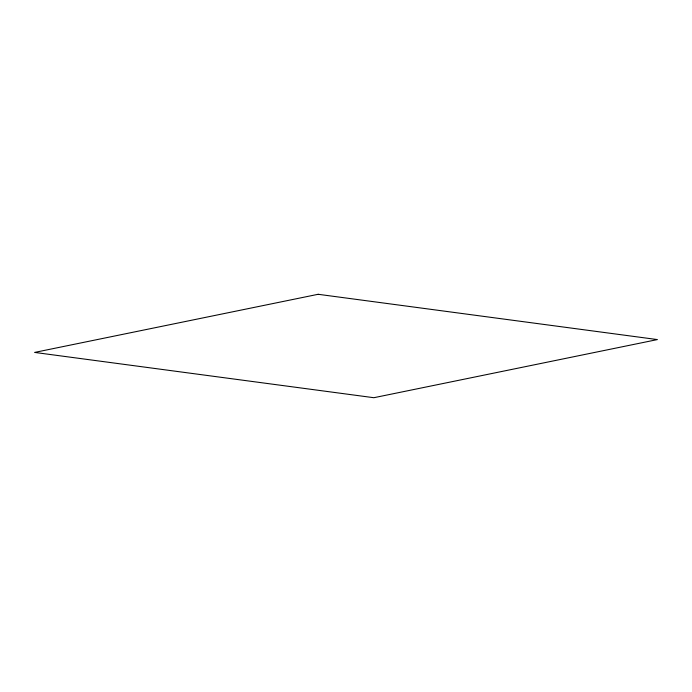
<?xml version="1.0" encoding="UTF-8"?>
<svg xmlns="http://www.w3.org/2000/svg" width="692" height="692" viewBox="0 0 692 692"><rect width="100%" height="100%" fill="white"/><g stroke="black" fill="none" stroke-linecap="round" stroke-linejoin="round"><path stroke-width="1.04" d="M318.147 294.29L34.6 352.418L373.853 397.71L657.4 339.582L318.147 294.29"/></g></svg>
